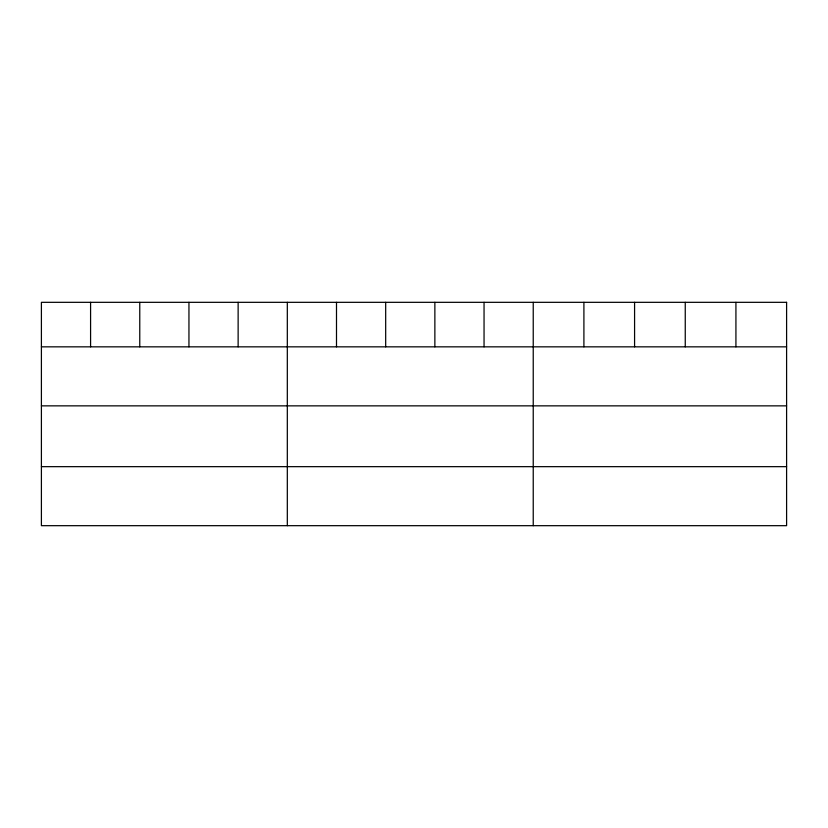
<?xml version="1.0" encoding="UTF-8"?>
<svg xmlns="http://www.w3.org/2000/svg" width="828" height="828" viewBox="0 0 828 828"><rect width="100%" height="100%" fill="white"/><g stroke="black" fill="none" stroke-linecap="round" stroke-linejoin="round"><path stroke-width="1.24" d="M41.4 346.839L786.6 346.839M41.4 405.855L786.6 405.855M41.4 466.661L786.6 466.661M735.926 302.324L735.926 346.839M685.253 302.324L685.253 346.839M634.579 302.324L634.579 346.839M583.906 302.324L583.906 346.839M533.232 302.324L533.232 525.676M484.049 302.324L484.049 346.839M434.866 302.324L434.866 346.839M385.682 302.324L385.682 346.839M336.499 302.324L336.499 346.839M287.316 302.324L287.316 525.676M238.133 302.324L238.133 346.839M188.95 302.324L188.95 346.839M139.766 302.324L139.766 346.839M90.583 302.324L90.583 346.839M786.6 302.324L41.4 302.324L41.4 525.676L786.6 525.676L786.6 302.324"/></g></svg>
